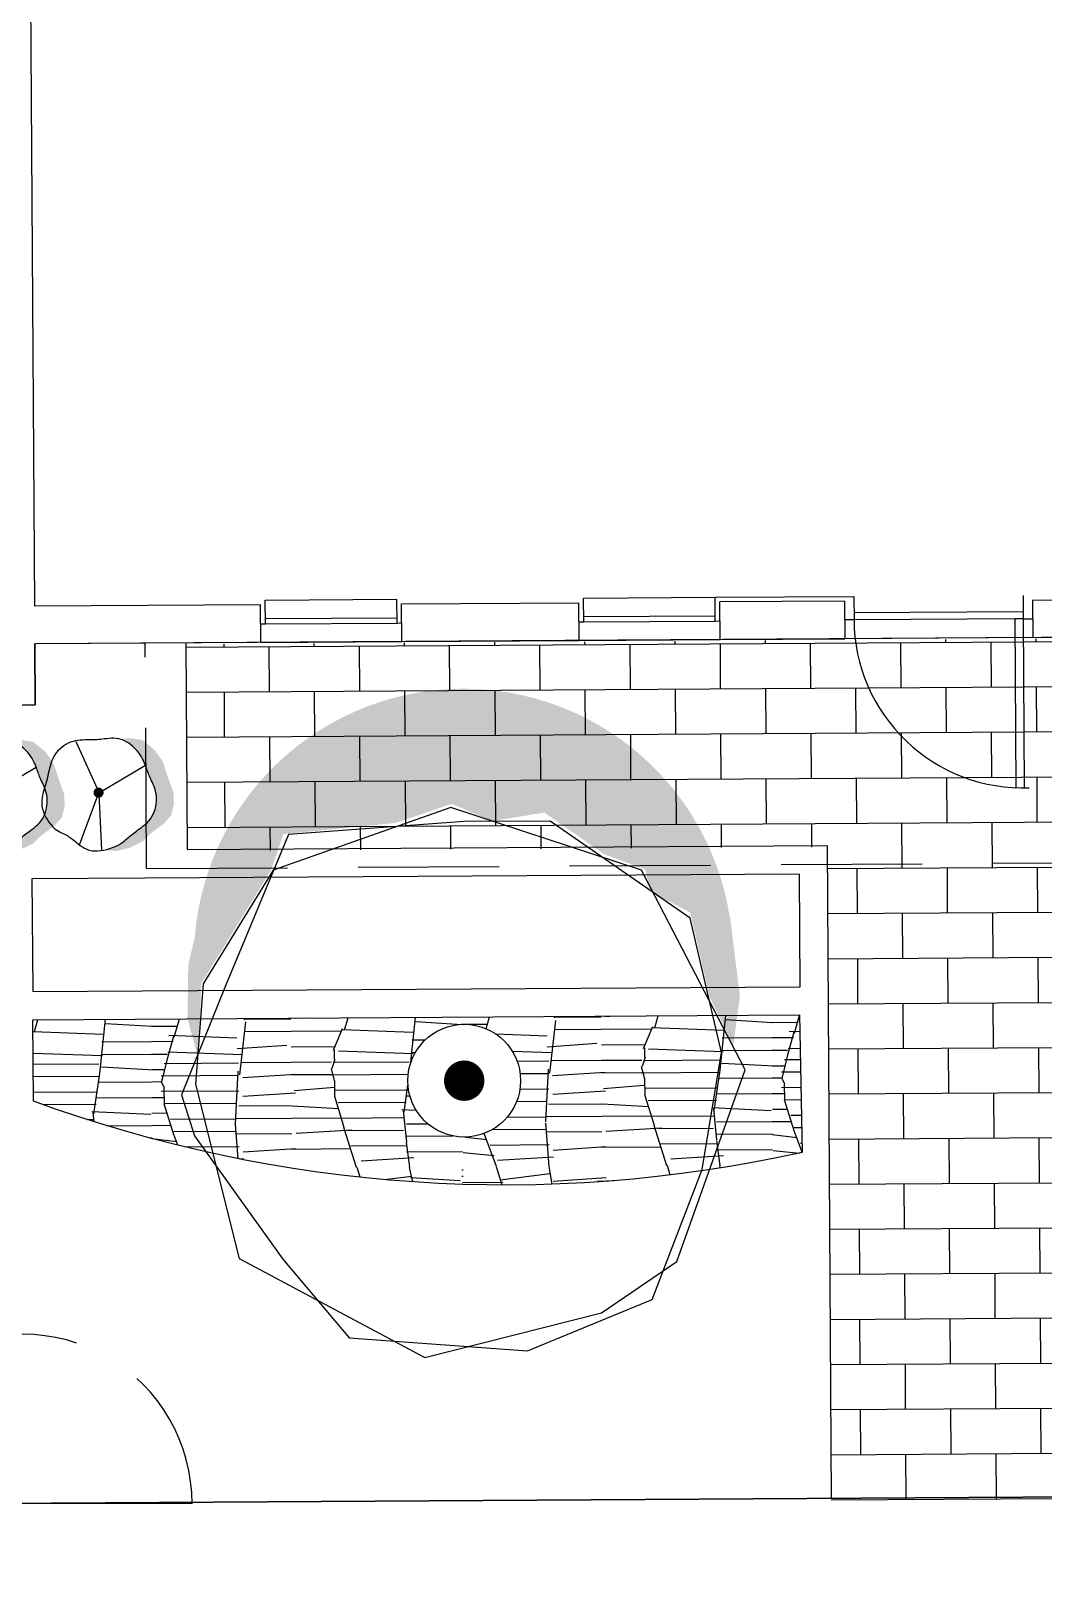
# Model space of a CAD drawing. Header units: feet. Extents: x 919634 to 928945, y 707022 to 708026.
# Drawn here: x 920784.47 to 920802.42, y 707107.59 to 707134.87 of the extents above; entities that cross this region are included whole.
import ezdxf

# ---------------------------------------------------------------- set-up
doc = ezdxf.new("R2010")
doc.units = ezdxf.units.FT
doc.header["$LTSCALE"] = 20
doc.header["$MEASUREMENT"] = 0
doc.linetypes.add('HIDDEN2', pattern=[0.1875, 0.125, -0.0625])
doc.linetypes.add('Site Plan$0$HIDDEN2', pattern=[0.1875, 0.125, -0.0625])
for name, color, linetype in [('-u-site-utility clear zone', 252, 'HIDDEN2'), ('-u-site-xref', 7, 'Continuous'), ('LP-ANNO-LABL-SHRB', 2, 'Continuous'), ('Site Plan$0$-u-site-bldg_interior', 252, 'Continuous'), ('Site Plan$0$SP-BLDG-ROOF ABOVE', 4, 'Site Plan$0$HIDDEN2'), ('Site Plan$0$SP-LOT PAVERS', 254, 'Continuous'), ('x-Villa4-LP Block$0$L-002', 253, 'Continuous'), ('x-Villa4-LP Block$0$LK-SHRB-013M', 253, 'Continuous'), ('x-Villa4-LP Block$0$LK-SHRB-035M', 253, 'Continuous'), ('x-Villa4-LP Block$0$LK-SHRB-TRNK', 253, 'Continuous'), ('x-Villa4-LP Block$0$LK-TREE-025M', 253, 'Continuous'), ('x-Villa4-LP Block$0$LK-TREE-050M', 253, 'Continuous'), ('x-Villa4-LP Block$0$LK-TREE-TRNK', 253, 'Continuous'), ('x-Villa4-LP Block$0$LP-PATT-GRND', 253, 'Continuous'), ('x-Villa4-LP Block$0$LP-SHAR-BRDR-CONT', 253, 'Continuous'), ('x-Villa4-LP Block$0$LP-SHRB', 253, 'Continuous'), ('x-Villa4-LP Block$0$LP-TREE', 253, 'Continuous')]:
    doc.layers.add(name, color=color, linetype=linetype)
doc.layers.add('Site Plan$0$SP-SIDEWALK', color=2, linetype='Continuous', lineweight=25)
doc.layers.add('SP-BUILDING-FOOTPRINT', color=1, linetype='Continuous', lineweight=25)
for name, color, linetype, plot in [('x-Villa4-LP Block$0$-u-site-no_plot', 253, 'Continuous', False), ('x-Villa4-LP Block$0$LK-SHRB-SHAD', 253, 'Continuous', False), ('x-Villa4-LP Block$0$LK-TREE-SHAD', 253, 'Continuous', False), ('x-Villa4-LP Block$0$LK-TREE-SHAD-SM30', 253, 'Continuous', False), ('x-Villa4-LP Block$0$LK-TREE-SHAD-SM40', 253, 'Continuous', False), ('x-Villa4-LP Block$0$LK-TREE-SHAD-SM50', 253, 'Continuous', False)]:
    doc.layers.add(name, color=color, linetype=linetype, plot=plot)
doc.layers.get('-u-site-xref').off()

# ---------------------------------------------------------------- blocks, each defined once
blk = doc.blocks.new('Site Plan$0$DR1H902')
for p, q in [((-0.5, 0), (-0.5, 1)), ((-0.5, 1.000000000000057), (-0.4500000000000455, 1.000000000000057)), ((-0.4500000000000455, 0), (-0.4500000000000455, 1)), ((-0.5, -5.684341886080801e-14), (-0.4500000000000455, -5.684341886080801e-14))]:
    blk.add_line(p, q)
blk.add_arc((-0.5, 0), 1, 0, 91.70698490235472)
blk = doc.blocks.new('Site Plan$0$A$C4e4189c5')
at = {"layer": 'Site Plan$0$-u-site-bldg_interior'}
for p, q in [((-38.00000000004002, 4), (-40.00000000004002, 4)), ((-2.00000000005457, 5.5), (-38.00000000005457, 5.5)), ((-2.000000000040018, 4), (-38.00000000004002, 4)), ((-2.000000000040018, 4), (-4.001776687800884e-11, 4))]:
    blk.add_line(p, q, dxfattribs=at)
at = {"layer": 'Site Plan$0$-u-site-bldg_interior', "xscale": 35.99999999999999, "yscale": 35.99999999999999, "zscale": 95.99999999999997, "rotation": 179.9999999999935}
blk.add_blockref('Site Plan$0$DR1H902', (-20.00000000004002, 4), dxfattribs=at)
blk = doc.blocks.new('Site Plan')
at = {"layer": 'Site Plan$0$SP-LOT PAVERS', "extrusion": (1.166558753920503e-06, -0.0001861004996483794, 0.9999999826826215)}
h = blk.add_hatch(dxfattribs=at)
h.set_pattern_fill('AR-B816', color=256, scale=0.09999999999999996, angle=0.3591501326048077)
h.set_pattern_definition([(0.3591501326047428, (920745.5951603298, 707108.4829066808), (-0.005014649018725803, 0.7999842831551253), []), (90.35915013260481, (920745.5951603298, 707108.4829066808), (-0.8049989321738502, 0.7949696341363994), [0.8, -0.8])])
h.paths.add_polyline_path([(920803.3502975041, 707124.0952281277), (920798.5715088535, 707124.0652726042), (920787.2283385387, 707123.9941686853), (920787.2513224075, 707120.3276001405), (920798.594492498, 707120.3987040585), (920798.6671005223, 707108.8155846576), (920802.6670219383, 707108.8406579024), (920802.5944137857, 707120.4237773026), (920803.3732811485, 707120.4286595816)])
at = {"layer": 'Site Plan$0$-u-site-bldg_interior', "extrusion": (1.166558753920503e-06, -0.0001861004996483794, 0.9999999826826215)}
for p, q in [((920784.543916842, 707124.6560670984, -0.003275583909823838), (920784.3031093287, 707163.0719619137, 0.003873914349668158)), ((920802.0667394818, 707124.84924273, -0.003260075230133207), (920802.0693512782, 707124.4325842563, -0.00333761862842303)), ((920788.5473000186, 707124.6811620425, -0.003275583909872462), (920784.543916842, 707124.6560670984, -0.003275583909823838)), ((920788.5514788927, 707124.0145084849, -0.003399653347084182), (920788.5473000186, 707124.6811620425, -0.003275583909872462)), ((920788.6301093554, 707124.765016097, -0.003260075230123161), (920790.9633968483, 707124.779642156, -0.003260075230178616)), ((920788.6327464568, 707124.3443207184, -0.003338369927966499), (920788.6301093554, 707124.765016097, -0.003260075230123161)), ((920790.9660339496, 707124.3589467778, -0.003338369927956957), (920790.9633968483, 707124.779642156, -0.003260075230178616)), ((920791.0472509036, 707124.6968328204, -0.003275583909862238), (920794.1911521821, 707124.7165401593, -0.003275583909806049)), ((920791.0514297778, 707124.0301792629, -0.003399653347073959), (920791.0472509036, 707124.6968328204, -0.003275583909862238)), ((920794.1953310563, 707124.0498866015, -0.003399653347061101), (920794.1911521821, 707124.7165401593, -0.003275583909806049)), ((920794.2739615188, 707124.8003942132, -0.003260075230165077), (920796.6072490115, 707124.8150202726, -0.003260075230155535)), ((920794.2765986205, 707124.379698835, -0.003338369927943417), (920794.2739615188, 707124.8003942132, -0.003260075230165077)), ((920796.6072490115, 707124.8150202726, -0.003260075230155535), (920799.0667984199, 707124.8304377965, -0.003260075230145476)), ((920796.6098861127, 707124.3943248943, -0.003338369927933875), (920796.6072490115, 707124.8150202726, -0.003260075230155535)), ((920798.9006573868, 707124.746061383, -0.00327558390983012), (920796.6911030668, 707124.732210937, -0.003275583909839157)), ((920796.695281941, 707124.0655573794, -0.003399653347050877), (920796.6911030668, 707124.732210937, -0.003275583909839157)), ((920798.9006573868, 707124.746061383, -0.00327558390983012), (920798.9048362608, 707124.0794078255, -0.003399653347041841)), ((920799.0667984199, 707124.8304377965, -0.003260075230145476), (920799.0694102163, 707124.4137793229, -0.003337618628435299)), ((920802.2339252334, 707124.7669557537, -0.003275583909816489), (920805.2101774899, 707124.7856121954, -0.003275583909804316)), ((920802.2339252334, 707124.7669557537, -0.003275583909816489), (920802.2381041076, 707124.1003021959, -0.003399653347049876)), ((920788.5494147609, 707124.3437983592, -0.00333836992796684), (920788.6327464568, 707124.3443207184, -0.003338369927966499)), ((920788.6321661449, 707124.4368975486, -0.003321140656330019), (920790.9654536379, 707124.4515236081, -0.003321140656320477)), ((920788.6327464568, 707124.3443207184, -0.003338369927966499), (920790.9660339496, 707124.3589467778, -0.003338369927956957)), ((920790.9660339496, 707124.3589467778, -0.003338369927956957), (920791.0493656456, 707124.359469137, -0.003338369927956616)), ((920794.1932669241, 707124.3791764757, -0.003338369927943758), (920794.2765986205, 707124.379698835, -0.003338369927943417)), ((920794.2760183086, 707124.4722756655, -0.003321140656263607), (920796.6093058011, 707124.4869017248, -0.003321140656254065)), ((920794.2765986205, 707124.379698835, -0.003338369927943417), (920796.6098861127, 707124.3943248943, -0.003338369927933875)), ((920796.6098861127, 707124.3943248943, -0.003338369927933875), (920796.6932178088, 707124.3948472536, -0.003338369927933535)), ((920799.0694102163, 707124.4137793229, -0.003337618628435299), (920798.9027468237, 707124.4127346043, -0.003337618628435981)), ((920802.0685677391, 707124.5575817984, -0.003314355608940416), (920799.0686266775, 707124.5387768649, -0.003314355608952685)), ((920802.0693512782, 707124.4325842563, -0.00333761862842303), (920799.0694102163, 707124.4137793229, -0.003337618628435299)), ((920802.0693512782, 707124.4325842563, -0.00333761862842303), (920802.2360146705, 707124.433628975, -0.003337618628400684)), ((920791.0514297778, 707124.0301792629, -0.003399653347073959), (920794.1953310563, 707124.0498866015, -0.003399653347061101)), ((920794.1953310563, 707124.0498866015, -0.003399653347061101), (920796.695281941, 707124.0655573794, -0.003399653347050877)), ((920796.695281941, 707124.0655573794, -0.003399653347050877), (920798.9048362608, 707124.0794078255, -0.003399653347041841)), ((920802.2381041076, 707124.1003021959, -0.003399653347049876), (920798.9048362608, 707124.0794078255, -0.003399653347041841)), ((920802.2381041076, 707124.1003021959, -0.003399653347049876), (920805.2143568096, 707124.1189586406, -0.003399653347016037)), ((920788.4889801206, 707124.0141167154, -0.003399653347084438), (920784.5456792896, 707123.9893983932, -0.003399653347100564)), ((920784.5526481988, 707122.9060848806, -0.003601266666216614), (920784.5458575122, 707123.9893995106, -0.003399653347057233)), ((920788.5514788927, 707124.0145084849, -0.003399653347084182), (920791.0514297778, 707124.0301792629, -0.003399653347073959)), ((920783.8859946296, 707122.9019060064, -0.003601266666219341), (920784.5526481988, 707122.9060848806, -0.003601266666216614))]:
    blk.add_line(p, q, dxfattribs=at)
at = {"layer": 'Site Plan$0$SP-BLDG-ROOF ABOVE', "extrusion": (1.166558753920503e-06, -0.0001861004996483794, 0.9999999826826215)}
for p, q in [((920786.5270534022, 707120.0017826986, -0.004144062022484996), (920786.5019801508, 707124.0016613366, -0.003399653347092564)), ((920786.5270531275, 707120.0017826972, -0.004144062022419999), (920804.1017303696, 707120.1119484069, -0.004144062022391457))]:
    blk.add_line(p, q, dxfattribs=at)
at = {"layer": 'Site Plan$0$SP-SIDEWALK', "extrusion": (1.166558753920503e-06, -0.0001861004996483794, 0.9999999826826215)}
for p, q in [((920787.2513230296, 707120.3396459892, -0.004082030397280102), (920787.2283391454, 707124.0062145047, -0.003399653340676643)), ((920787.2513230296, 707120.3396459892, -0.004082030397280102), (920798.59449312, 707120.410749906, -0.004082030397212047)), ((920798.59449312, 707120.410749906, -0.004082030397212047), (920798.6671011418, 707108.8276307057, -0.006237739406723582)), ((920744.3055749673, 707108.4868690496, -0.006237739406945899), (920824.3073347938, 707108.9883548262, -0.006237739406618723))]:
    blk.add_line(p, q, dxfattribs=at)
at = {"layer": 'Site Plan$0$SP-SIDEWALK'}
blk.add_line((920958.6307453202, 707109.829742878), (920601.175494837, 707107.5890581203), dxfattribs=at)
at = {"layer": 'Site Plan$0$-u-site-bldg_interior', "extrusion": (1.166558753920502e-06, -0.0001861004996483794, 0.9999999826826215), "xscale": 0.08333333333333327, "yscale": 0.08333333333333327, "zscale": 0.08333333333333327, "rotation": 0.359150132604808}
blk.add_blockref('Site Plan$0$A$C4e4189c5', (920802.2381034852, 707124.0882564129, -130.5253781214476), dxfattribs=at)
blk = doc.blocks.new('x-Villa4-LP Block$0$TREE-SIMP-007')
at = {"layer": 'x-Villa4-LP Block$0$LK-TREE-SHAD'}
blk.add_hatch(color=256, dxfattribs=at).paths.add_polyline_path([(0.04464626990468901, 0.4933402276700676), (0.118561608062322, 0.5128946276079205), (0.2185647204215968, 0.5107219136258578), (0.3620474371299451, 0.4759585417142773), (0.4816163718603264, 0.41077721549496), (0.5968373469838184, 0.2934508262281241), (0.6685787094780835, 0.09573413876823622), (0.6707526934215764, -0.07591002234803312), (0.6294470564557457, -0.2193089379584805), (0.5555317182981128, -0.3344626184234016), (0.4359627835677315, -0.4300618937703149), (0.3011759860731615, -0.4952432199896393), (0.1533453014777422, -0.5126249059454295), (0.06203811661239911, -0.4995886427736238), (0.1533453014777422, -0.4561344252940742), (0.3098719052869399, -0.4213710533824937), (0.3490035583092777, -0.3474988815952074), (0.3903091869949833, -0.3388080360272383), (0.4185709368600214, -0.2627631554380301), (0.4968342429046686, -0.1519549029372413), (0.4816163718603264, -0.05418291360825833), (0.5142260813322537, 0.019689258179028), (0.4794423961969585, 0.1239793790939174), (0.4598765655457271, 0.3325596261038299), (0.3924831709385046, 0.3564594436455195), (0.1837810270061482, 0.4868220960841683)])
at = {"layer": 'x-Villa4-LP Block$0$LK-TREE-SHAD-SM30'}
h = blk.add_hatch(color=256, dxfattribs=at)
edge = h.paths.add_edge_path()
edge.add_arc((0.2278096112222272, 2.131628207280301e-14), 0.4999999999999998, 268.9557401733575, 451.0442598266425)
edge.add_arc((0.2095848480200289, 2.131628207280301e-14), 0.4999999999999998, -88.95574017335753, 88.95574017335753, ccw=False)
at = {"layer": 'x-Villa4-LP Block$0$LK-TREE-SHAD-SM40'}
h = blk.add_hatch(color=256, dxfattribs=at)
edge = h.paths.add_edge_path()
edge.add_arc((0.2095848480200289, 2.131628207280301e-14), 0.4999999999999998, 271.0442598266425, 448.9557401733575)
edge.add_arc((0.2095848480200289, 2.842170943040401e-14), 0.4999999999999953, 88.95574017335763, 91.3924069492444)
edge.add_arc((0.185285154257798, 2.131628207280301e-14), 0.4999999999999998, -88.60759305075572, 88.60759305075572, ccw=False)
edge.add_arc((0.2095848480200289, 2.131628207280301e-14), 0.499999999999998, 268.6075930507556, 271.0442598266424)
at = {"layer": 'x-Villa4-LP Block$0$LK-TREE-SHAD-SM50'}
h = blk.add_hatch(color=256, dxfattribs=at)
edge = h.paths.add_edge_path()
edge.add_arc((0.185285154257798, 2.131628207280301e-14), 0.4999999999999998, 271.3924069492443, 448.6075930507557)
edge.add_arc((0.185285154257798, 2.131628207280301e-14), 0.499999999999998, 88.60759305075557, 95.22189701548905)
edge.add_arc((0.1590897602023347, -0.001406959955225773), 0.4997050858628154, -86.06592945530508, 92.2147573101438, ccw=False)
edge.add_arc((0.1852851542577696, 4.263256414560601e-14), 0.5000000000000203, 270.9269308393521, 271.3924069492468)
at = {"layer": 'x-Villa4-LP Block$0$LK-TREE-025M'}
blk.add_lwpolyline([(-0.0995639653173157, 0.5008954739388543), (-0.3296293215514368, 0.3388508305590534), (-0.4764329265077549, 0.2162224539657984), (-0.5027261094850246, -0.114436205212634), (-0.408508870483189, -0.3465542038794212), (-0.1674880213418817, -0.4407152817027296), (0.04943073822045108, -0.4779417523040692), (0.2992159765043425, -0.4210071483094566), (0.481077158763668, -0.1626116406032168), (0.481077158763668, -0.00275679018125885), (0.4591661729492955, 0.3235222830814806), (0.1787055545252656, 0.4417710769863987), (-0.02287551496701212, 0.524983190020464)], close=True, dxfattribs=at)
at = {"layer": 'x-Villa4-LP Block$0$LK-TREE-050M'}
blk.add_lwpolyline([(-0.003155627734059863, 0.4987056809810113), (-0.3274382229700166, 0.4198731506352757), (-0.5136816023922108, 0.07607573693711345), (-0.43261095487901, -0.2523931292834689), (-0.3383937158772028, -0.3925398463121539), (0.0165642594988924, -0.5217376017789519), (0.3890510183432809, -0.3312256564018483), (0.5073703417409092, 0.02133092590035091), (0.3934332155061497, 0.3519895850787833), (0.1830877516881344, 0.4833771335034314)], close=True, dxfattribs=at)
at = {"layer": 'x-Villa4-LP Block$0$LK-TREE-TRNK', "const_width": 0.03749999999999999}
blk.add_lwpolyline([(-0.01874999999998295, 2.131628207280301e-14, 1), (0.01875000000001137, 2.131628207280301e-14, 1)], format="xyb", close=True, dxfattribs=at)
blk = doc.blocks.new('x-Villa4-LP Block$0$SHRUB-LRG-121')
at = {"layer": 'x-Villa4-LP Block$0$LK-SHRB-SHAD'}
blk.add_hatch(color=256, dxfattribs=at).paths.add_polyline_path([(0.2065465789053249, 0.499285902393737), (0.2951794070149774, 0.5079279536462238), (0.411915319333076, 0.4906438459901814), (0.5243276808678559, 0.397741762831771), (0.5999898483938679, 0.2918765950680324), (0.6432253726944523, 0.1579247517193387), (0.6994315575786629, -0.001953250537884088), (0.703755108361996, -0.1099789298269798), (0.6778137954283778, -0.2158440975907219), (0.6107987294690176, -0.2914620730930899), (0.4746068345091103, -0.3930062126550524), (0.4097535480582408, -0.4578216202285113), (0.2908558562316514, -0.5161554880748369), (0.1676346053880735, -0.5464026751851456), (0.08764888707872842, -0.5420816469833696), (0.06386934541994549, -0.5312790790544568), (0.1525021735295979, -0.5075134316712848), (0.2389732221307597, -0.4578216202285113), (0.3146353896567717, -0.3908456959786335), (0.4184006496248998, -0.3173882371526879), (0.5027099187175637, -0.222325637317855), (0.5394601209599799, -0.1359050938865778), (0.5394601209599799, -0.008434790265017256), (0.5048716982260544, 0.1017514005494355), (0.4637979534339678, 0.1838509157789332), (0.431371310208533, 0.276753004088409), (0.3665180237576635, 0.3847786833775082), (0.2886940767231607, 0.4560756306780966), (0.2411350016392504, 0.4841623062630482)])
at = {"layer": 'x-Villa4-LP Block$0$LK-SHRB-013M'}
for p, q in [((-0.2098530739028206, 0.4809741930429254), (0.002837181159428326, 0.004674438082567178)), ((0.02411054094827492, 0.011761417733549), (0.4392924265207689, 0.2544689060083254)), ((0.002837181159428326, 0.004674438082567178), (-0.1833047622509838, -0.4896424062422291))]:
    blk.add_line(p, q, dxfattribs=at)
at = {"layer": 'x-Villa4-LP Block$0$LK-SHRB-035M'}
blk.add_line((0.002837181159428326, -0.00418428843384433), (0.02518236886833591, -0.5396977819131603), dxfattribs=at)
blk.add_lwpolyline([(0.3657733124828653, -0.35104675494226), (0.3815805365216605, -0.3398224485478138), (0.3984144767265718, -0.327644928642151), (0.4158459435518083, -0.3143925663024838), (0.4334457474515645, -0.2999437326060139), (0.4507846988800637, -0.2841767986299537), (0.4674336082915005, -0.2669701354515119), (0.4829632861400981, -0.2482021141479045), (0.4969445428800441, -0.2277511057963295), (0.5090221857100872, -0.2055785103113124), (0.5191370088070641, -0.181977842956595), (0.5273038030923587, -0.157325647833229), (0.5335373594873332, -0.1319984690422693), (0.5378524689133641, -0.1063728506847603), (0.5402639222918211, -0.08082533686176063), (0.5407865105440806, -0.05573247167431816), (0.5394350245915192, -0.03147079922348794), (0.536275354923454, -0.008348851016915404), (0.5315777903010783, 0.01359689181135337), (0.5256637190535045, 0.03439796072068546), (0.5188545295098805, 0.05408588717044083), (0.511471609999326, 0.07269220261998655), (0.5038363488509816, 0.09024843852867548), (0.4962701343939813, 0.1067861263558783), (0.4890943549574445, 0.1223367975609513), (0.4825563381064555, 0.1369648516656667), (0.4766071683498154, 0.1508661604414172), (0.4711238694322759, 0.1642694637220075), (0.4659834650985957, 0.1774035013412316), (0.4610629790935121, 0.190497013132898), (0.456239435161784, 0.2037787389308043), (0.4513898570481558, 0.2174774185687482), (0.4463912684973721, 0.2318217918805381), (0.441103597414795, 0.2469884512149925), (0.4353183883481648, 0.2629453989810351), (0.4288100900058325, 0.2796084901026141), (0.4213531510961417, 0.2968935795036778), (0.4127220203274362, 0.3147165221081671), (0.4026911464080811, 0.3329931728400304), (0.391034978046406, 0.3516393866232121), (0.3775279639507758, 0.3705710183816642), (0.3620217693270575, 0.3896513068901406), (0.3446769253713242, 0.4085330263266691), (0.3257311797771578, 0.4268163347200868), (0.3054222802381474, 0.4441013900992274), (0.2839879744478893, 0.4599883504929316), (0.2616660100999724, 0.4740773739300366), (0.238694134887993, 0.4859686184393794), (0.2153100965055472, 0.4952622420497939), (0.1917475925335239, 0.5016977528998616), (0.1682241201020815, 0.505572059567136), (0.1449531262286641, 0.5073214207389043), (0.1221480579307368, 0.5073820951024572), (0.1000223622257579, 0.5061903413450857), (0.07878948613117842, 0.5041824181540839), (0.05866287666444947, 0.5017945842167428), (0.03985598084303632, 0.4994630982203496), (0.02248366055935236, 0.497542796593585), (0.006266437205681541, 0.4960628267306575), (-0.009173752950729863, 0.4949709137671725), (-0.02421497364264269, 0.4942147828387213), (-0.03923528860280356, 0.4937421590809024), (-0.05461276156398043, 0.4935007676293139), (-0.0707254562589128, 0.493438333619558), (-0.08795143642037573, 0.4935025821872294), (-0.1065660895111904, 0.4936041247113003), (-0.1264340979145473, 0.4935051175442382), (-0.1473174677437044, 0.4929306032818879), (-0.1689782051119195, 0.491605624520087), (-0.1911783161324578, 0.4892552238546806), (-0.2136798069185772, 0.4856044438815097), (-0.2362446835835428, 0.4803783271964157), (-0.2586349522406195, 0.4733019163952399), (-0.28062070960695, 0.4641738346543072), (-0.3020044148152365, 0.4530870274718488), (-0.3225966176020663, 0.4402080209265833), (-0.3422078677040261, 0.4257033410972291), (-0.3606487148577031, 0.4097395140625011), (-0.3777297087996843, 0.3924830659011107), (-0.3932613992665566, 0.37410052269178), (-0.4070543359949141, 0.3547584105132238), (-0.4189846554291066, 0.3346415083351673), (-0.4291908408445835, 0.3140076066914048), (-0.4378769622245784, 0.293132749006741), (-0.4452470895522964, 0.2722929787059769), (-0.451505292810964, 0.2517643392139171), (-0.4568556419838004, 0.2318228739553625), (-0.461502207054032, 0.2127446263551214), (-0.4656490580048782, 0.1948056398379947), (-0.4694891977182891, 0.1781690378778826), (-0.4731713606711594, 0.1625462641450675), (-0.4768332142391358, 0.1475358423589199), (-0.4806124257978439, 0.1327362962388214), (-0.4846466627229091, 0.1177461495041427), (-0.4890735923899712, 0.1021639258742653), (-0.4940308821746626, 0.08558814906856327), (-0.4996561994526161, 0.06761734280640752), (-0.5059803350152947, 0.04795023198010284), (-0.5126065733175551, 0.02668634617363708), (-0.519031322230056, 0.00402541614392149), (-0.5247509896234988, -0.01983282735213265), (-0.5292619833685421, -0.04468865355761409), (-0.5320607113358804, -0.070342331715608), (-0.5326435813961865, -0.09659413106920312), (-0.5305070014201405, -0.1232443208614882), (-0.5253009075472193, -0.1500657602906834), (-0.517289348992108, -0.1767216683755279), (-0.5068899032382888, -0.2028478540898924), (-0.4945201477692436, -0.2280801264076509), (-0.4805976600684474, -0.2520542943026705), (-0.4655400176193822, -0.2744061667488253), (-0.4497647979055373, -0.2947715527199861), (-0.4336895784103874, -0.3127862611900234), (-0.417675376585116, -0.328206366086075), (-0.4018569697517407, -0.3412690011483335), (-0.3863125751999661, -0.352331565070255), (-0.3711204102195111, -0.3617514565453028), (-0.3563586921000876, -0.3698860742669261), (-0.3421056381314074, -0.3770928169285881), (-0.3284394656031822, -0.383729083223745), (-0.3154383918051309, -0.3901522718458565), (-0.3031309360368155, -0.3966813471353809), (-0.291346825637234, -0.4034815360208093), (-0.2798660899552345, -0.4106796310776275), (-0.2684687583396652, -0.4184024248813252), (-0.2569348601393813, -0.4267767100073954), (-0.2450444247032308, -0.4359292790313241), (-0.232577481380055, -0.4459869245286043), (-0.219314059518716, -0.4570764390747222), (-0.2050514160916777, -0.4692157957703103), (-0.1896557185658807, -0.4819876898165489), (-0.1730103620318957, -0.4948659969397617), (-0.1549987415802647, -0.5073245928662686), (-0.1355042523015726, -0.5188373533223931), (-0.1144102892863614, -0.5288781540344552), (-0.09160024762520891, -0.5369208707287783), (-0.06695752240866426, -0.5424393791316859), (-0.04048119930575922, -0.5450505099464706), (-0.01263312629937019, -0.5449429137843325), (0.01600915804914393, -0.5424481962334475), (0.04486811517845268, -0.5378979628819813), (0.07336620652719716, -0.5316238193181171), (0.1009258935340398, -0.5239573711300203), (0.1269696376376288, -0.5152302239058635), (0.1509199002766195, -0.5057739832338264), (0.1723440149706832, -0.4958832636724217), (0.1913888035635622, -0.4857047156615764), (0.208345959980015, -0.4753479986115536), (0.2235071781447999, -0.464922771932617), (0.2371641519826824, -0.4545386950350405), (0.2496085754184136, -0.4443054273290805), (0.2611321423767592, -0.4343326282250146), (0.2720265467824774, -0.4247299571331027), (0.282572228871615, -0.4155614766450064), (0.2930046141253513, -0.4067088620779806), (0.3035478743361608, -0.3980081919306642), (0.3144261812965183, -0.3892955447016995), (0.3258637067988985, -0.3804069988897325), (0.338084622635769, -0.3711786329934093), (0.3513131005996044, -0.3614465255113686)], close=True, dxfattribs=at)
at = {"layer": 'x-Villa4-LP Block$0$LK-SHRB-TRNK', "const_width": 0.046875}
blk.add_lwpolyline([(-0.0234375, 0, 1), (0.0234375, 0, 1)], format="xyb", close=True, dxfattribs=at)
blk = doc.blocks.new('x-Villa4-LP Block', base_point=(60.56777063943446, -25.04647346166894, 1.271022374911026e-06))
at = {"layer": 'x-Villa4-LP Block$0$LP-PATT-GRND'}
h = blk.add_hatch(dxfattribs=at)
h.set_pattern_fill('LFX-WAVE', color=256, scale=5.5, angle=90, pattern_type=2)
h.set_pattern_definition([(0, (922467.9332865712, 708325.376876242), (5.500000000000001, 5.499999999999999), [1.045, -4.455]), (0, (922467.8232865712, 708325.651876242), (5.500000000000001, 5.499999999999999), [1.1, -4.4]), (3.179800000000047, (922467.9882865712, 708325.101876242), (93.50000276484722, 5.499950732794727), [0.991529, -98.1611345]), (0, (922467.7682865711, 708325.871876242), (5.500000000000001, 5.499999999999999), [1.155, -4.345000000000001]), (0, (922467.6582865712, 708326.146876242), (5.500000000000001, 5.499999999999999), [1.265, -4.235]), (0, (922467.6032865712, 708326.366876242), (5.500000000000001, 5.499999999999999), [1.375, -4.125]), (0, (922467.6032865712, 708326.641876242), (5.500000000000001, 5.499999999999999), [1.375, -4.125]), (0, (922467.6582865712, 708326.861876242), (5.500000000000001, 5.499999999999999), [1.32, -4.18]), (357.6141, (922467.7132865712, 708327.136876242), (5.499999702583356, 6.745261634036084e-06), [1.321144, -130.793388]), (357.3974, (922467.8232865712, 708327.411876242), (5.500002610917809, -1.880106328348388e-06), [1.2112485, -119.913684]), (2.726299999999995, (922467.9332865712, 708327.631876242), (110.0000016223541, 5.499978097499597), [1.156309, -114.474569]), (353.991, (922468.0432865712, 708328.016876242), (54.99999862998322, -5.499996246150149), [1.050775, -104.0265765]), (353.6598, (922468.0982865712, 708328.291876242), (5.500001738219482, 1.637157554291066e-06), [0.9960939999999999, -48.80852350000001]), (7.124999999999995, (922468.0982865712, 708330.271876242), (38.50000208914907, 5.499990550416795), [0.8868475, -43.4555715]), (356.4237, (922468.1532865711, 708330.106876242), (5.500002215655075, 1.584361320746305e-06), [0.8817159999999999, -87.2899885]), (180, (922469.0882865712, 708329.776876242), (-5.5, -5.499999999999999), [0.88, -4.62]), (353.6598, (922468.1532865711, 708328.5668762419), (5.500001738219482, 1.637157554291066e-06), [0.9960939999999999, -48.80852350000001]), (356.6335000000001, (922468.2082865712, 708328.841876242), (5.499997943988319, -3.77603824983804e-06), [0.9366169999999998, -92.72501149999997]), (356.4237, (922468.2632865711, 708329.116876242), (5.500002215655075, 1.584361320746305e-06), [0.8817159999999999, -87.2899885]), (0, (922468.2632865711, 708329.391876242), (5.500000000000001, 5.499999999999999), [0.88, -4.62]), (183.3665, (922469.9132865712, 708325.321876242), (-87.99999627082784, -5.500060298449724), [0.9366169999999998, -92.72501149999997]), (180, (922469.9132865712, 708325.596876242), (-5.5, -5.499999999999999), [0.99, -4.51]), (180, (922469.9132865712, 708325.871876242), (-5.5, -5.499999999999999), [0.99, -4.51]), (180, (922469.9132865712, 708326.091876242), (-5.5, -5.499999999999999), [0.935, -4.565]), (183.3665, (922469.9132865712, 708326.3118762419), (-87.99999627082784, -5.500060298449724), [0.9366169999999998, -92.72501149999997]), (183.3665, (922469.9132865712, 708326.641876242), (-87.99999627082784, -5.500060298449724), [0.9366169999999998, -92.72501149999997]), (180, (922469.9132865712, 708326.861876242), (-5.5, -5.499999999999999), [0.88, -4.62]), (183.5763, (922469.9132865712, 708327.136876242), (-82.50000359883754, -5.499948945324612), [0.8817159999999999, -87.2899885]), (180, (922469.9132865712, 708327.411876242), (-5.5, -5.499999999999999), [0.825, -4.675]), (180, (922469.9132865712, 708327.631876242), (-5.5, -5.499999999999999), [0.825, -4.675]), (180, (922469.9132865712, 708327.961876242), (-5.5, -5.499999999999999), [0.825, -4.675]), (183.3665, (922469.9132865712, 708330.271876242), (-87.99999627082784, -5.500060298449724), [0.9366169999999998, -92.72501149999997]), (180, (922469.9132865712, 708330.051876242), (-5.5, -5.499999999999999), [0.77, -4.73]), (0, (922469.0882865712, 708329.721876242), (5.500000000000001, 5.499999999999999), [0.825, -4.675]), (180, (922469.9132865712, 708329.446876242), (-5.5, -5.499999999999999), [0.825, -4.675]), (355.9143999999999, (922469.1432865711, 708329.171876242), (5.500001627147125, 1.218903654630796e-06), [0.7719634999999999, -76.42421599999999]), (180, (922469.9132865712, 708328.896876242), (-5.5, -5.499999999999999), [0.77, -4.73]), (0, (922469.1982865712, 708328.5668762419), (5.500000000000001, 5.499999999999999), [0.7150000000000001, -4.785]), (180, (922469.9132865712, 708328.291876242), (-5.5, -5.499999999999999), [0.77, -4.73]), (354.2894, (922467.4382865712, 708325.266876242), (5.499999112808591, 9.83058726550698e-07), [0.5527445, -54.7215735]), (352.875, (922467.4382865712, 708325.541876242), (5.500000853898902, 2.933764233745592e-06), [0.4434265, -43.89899250000001]), (0, (922467.4382865712, 708325.761876242), (5.500000000000001, 5.499999999999999), [0.33, -5.17]), (0, (922467.4382865712, 708325.981876242), (5.500000000000001, 5.499999999999999), [0.275, -5.225]), (0, (922467.4382865712, 708330.216876242), (5.500000000000001, 5.499999999999999), [0.7150000000000001, -4.785]), (180, (922468.2082865712, 708329.9418762419), (-5.5, -5.499999999999999), [0.77, -4.73]), (0, (922467.4382865712, 708329.5568762419), (5.500000000000001, 5.499999999999999), [0.825, -4.675]), (180, (922468.2632865711, 708329.281876242), (-5.5, -5.499999999999999), [0.825, -4.675]), (0, (922467.4382865712, 708329.006876242), (5.500000000000001, 5.499999999999999), [0.77, -4.73]), (184.0856, (922468.2082865712, 708328.731876242), (-71.50000081958159, -5.499978727947951), [0.7719634999999999, -76.42421599999999]), (0, (922467.4382865712, 708326.256876242), (5.500000000000001, 5.499999999999999), [0.22, -5.279999999999999]), (180, (922467.6032865712, 708326.531876242), (-5.5, -5.499999999999999), [0.165, -5.335]), (0, (922467.4382865712, 708326.751876242), (5.500000000000001, 5.499999999999999), [0.22, -5.279999999999999]), (0, (922467.4382865712, 708327.026876242), (5.500000000000001, 5.499999999999999), [0.275, -5.225]), (184.7636, (922468.0982865712, 708328.456876242), (-60.50000520475773, -5.499953429636919), [0.6622880000000001, -65.56648449999999]), (0, (922467.4382865712, 708328.126876242), (5.500000000000001, 5.499999999999999), [0.605, -4.895]), (174.2894, (922467.9882865712, 708327.796876242), (-5.499999112808591, -9.830587260164032e-07), [0.5527445, -54.7215735]), (0, (922467.4382865712, 708327.521876242), (5.500000000000001, 5.499999999999999), [0.44, -5.06]), (180, (922467.8232865712, 708327.246876242), (-5.5, -5.499999999999999), [0.385, -5.115]), (0, (922470.9582865712, 708325.376876242), (5.500000000000001, 5.499999999999999), [0.99, -4.51]), (0, (922470.9032865711, 708325.651876242), (5.500000000000001, 5.499999999999999), [0.99, -4.51]), (3.366500000000031, (922471.0682865712, 708325.101876242), (87.99999627082784, 5.500060298449694), [0.936617, -92.7250115]), (0, (922470.7932865712, 708325.871876242), (5.500000000000001, 5.499999999999999), [1.1, -4.4]), (0, (922470.7382865712, 708326.146876242), (5.500000000000001, 5.499999999999999), [1.21, -4.29]), (0, (922470.6832865712, 708326.366876242), (5.500000000000001, 5.499999999999999), [1.265, -4.235]), (0, (922470.6282865711, 708326.641876242), (5.500000000000001, 5.499999999999999), [1.375, -4.125]), (0, (922470.6832865712, 708326.861876242), (5.500000000000001, 5.499999999999999), [1.32, -4.18]), (357.6141, (922470.7382865712, 708327.136876242), (5.499999702583356, 6.745261634036084e-06), [1.321144, -130.793388]), (357.5104, (922470.7932865712, 708327.411876242), (5.499999076285704, -5.713686569247081e-06), [1.2661935, -125.353316]), (2.726299999999995, (922470.9582865712, 708327.631876242), (110.0000016223541, 5.499978097499597), [1.156309, -114.474569]), (353.991, (922471.0682865712, 708328.016876242), (54.99999862998322, -5.499996246150149), [1.050775, -104.0265765]), (353.991, (922471.0682865712, 708328.291876242), (54.99999862998322, -5.499996246150149), [1.050775, -104.0265765]), (6.709799999999992, (922471.1232865712, 708330.271876242), (44.00000284278404, 5.499973735896025), [0.941446, -93.20338500000001]), (356.6335000000001, (922471.1782865712, 708330.106876242), (5.499997943988319, -3.77603824983804e-06), [0.9366169999999998, -92.72501149999997]), (180, (922472.1132865712, 708329.776876242), (-5.5, -5.499999999999999), [0.77, -4.73]), (353.991, (922471.1232865712, 708328.5668762419), (54.99999862998322, -5.499996246150149), [1.050775, -104.0265765]), (356.6335000000001, (922471.2332865712, 708328.841876242), (5.499997943988319, -3.77603824983804e-06), [0.9366169999999998, -92.72501149999997]), (356.6335000000001, (922471.2332865712, 708329.116876242), (5.499997943988319, -3.77603824983804e-06), [0.9366169999999998, -92.72501149999997]), (0, (922471.2332865712, 708329.391876242), (5.500000000000001, 5.499999999999999), [0.935, -4.565]), (180, (922470.9582865712, 708325.321876242), (-5.5, -5.499999999999999), [1.045, -4.455]), (183.1798, (922470.9032865711, 708325.651876242), (-93.50000276484722, -5.499950732794698), [0.9915289999999998, -98.16113449999997]), (180, (922470.7932865712, 708325.871876242), (-5.5, -5.499999999999999), [0.88, -4.62]), (176.1859, (922470.7382865712, 708326.036876242), (-5.499999129860901, 2.415734323548793e-06), [0.8268314999999999, -81.8562965]), (184.3987, (922470.6282865711, 708326.366876242), (-65.99999894278014, -5.49999095864976), [0.717112, -70.9941155]), (180, (922470.6282865711, 708326.641876242), (-5.5, -5.499999999999999), [0.7150000000000001, -4.785]), (180, (922470.6282865711, 708326.861876242), (-5.5, -5.499999999999999), [0.7150000000000001, -4.785]), (180, (922470.6832865712, 708327.136876242), (-5.5, -5.499999999999999), [0.77, -4.73]), (180, (922470.7932865712, 708327.411876242), (-5.5, -5.499999999999999), [0.88, -4.62]), (183.3665, (922470.8482865712, 708327.6868762419), (-87.99999627082784, -5.500060298449724), [0.9366169999999998, -92.72501149999997]), (180, (922470.9582865712, 708327.961876242), (-5.5, -5.499999999999999), [1.045, -4.455]), (182.6026, (922471.1232865712, 708330.326876242), (-115.4999962576793, -5.50007805598071), [1.2112485, -119.913684]), (180, (922471.2332865712, 708330.051876242), (-5.5, -5.499999999999999), [1.32, -4.18]), (0, (922469.9132865712, 708329.721876242), (5.500000000000001, 5.499999999999999), [1.32, -4.18]), (177.6141, (922471.2332865712, 708329.391876242), (-5.499999702583355, -6.745261632280544e-06), [1.321144, -130.793388]), (0, (922469.9132865712, 708329.116876242), (5.500000000000001, 5.499999999999999), [1.265, -4.235]), (177.5104, (922471.1782865712, 708328.841876242), (-5.499999076285705, 5.713686568598295e-06), [1.2661935, -125.353316]), (0, (922469.9132865712, 708328.5668762419), (5.500000000000001, 5.499999999999999), [1.21, -4.29]), (177.2737, (922471.0682865712, 708328.236876242), (-5.499999204284686, -2.705141225569169e-07), [1.156309, -114.474569]), (90, (922472.9382865712, 708324.9368762419), (-5.5, 3.367778697655222e-16), [0, -5.5]), (90, (922472.9382865712, 708330.326876242), (-5.5, 3.367778697655222e-16), [0, -5.5]), (0, (922471.9482865712, 708325.266876242), (5.500000000000001, 5.499999999999999), [0.99, -4.51]), (0, (922471.9482865712, 708325.541876242), (5.500000000000001, 5.499999999999999), [0.99, -4.51]), (0, (922471.9482865712, 708325.761876242), (5.500000000000001, 5.499999999999999), [0.99, -4.51]), (4.085599999999987, (922472.1682865712, 708328.071876242), (71.50000081958159, 5.499978727947943), [0.7719634999999997, -76.42421599999996]), (356.9872, (922471.8932865711, 708326.036876242), (5.500000985613652, -3.322917629634465e-07), [1.0464465, -103.5981925]), (0, (922471.9482865712, 708326.256876242), (5.500000000000001, 5.499999999999999), [0.99, -4.51]), (180, (922472.9382865712, 708326.531876242), (-5.5, -5.499999999999999), [0.935, -4.565]), (0, (922472.0582865712, 708327.026876242), (5.500000000000001, 5.499999999999999), [0.88, -4.62]), (356.6335000000001, (922472.0032865711, 708326.8068762419), (5.499997943988319, -3.77603824983804e-06), [0.9366169999999998, -92.72501149999997]), (180, (922472.9382865712, 708327.246876242), (-5.5, -5.499999999999999), [0.88, -4.62]), (356.1859, (922472.1132865712, 708327.576876242), (5.499999129860901, -2.415734324235744e-06), [0.8268314999999999, -81.8562965]), (180, (922472.9382865712, 708327.851876242), (-5.5, -5.499999999999999), [0.825, -4.675]), (184.0856, (922472.9382865712, 708328.401876242), (-71.50000081958159, -5.499978727947951), [0.7719634999999999, -76.42421599999999]), (180, (922472.9382865712, 708328.676876242), (-5.5, -5.499999999999999), [0.7150000000000001, -4.785]), (4.085599999999987, (922472.1682865712, 708328.951876242), (71.50000081958159, 5.499978727947943), [0.7719634999999997, -76.42421599999996]), (180, (922472.9382865712, 708329.281876242), (-5.5, -5.499999999999999), [0.77, -4.73]), (355.9143999999999, (922472.1682865712, 708329.611876242), (5.500001627147125, 1.218903654630796e-06), [0.7719634999999999, -76.42421599999999]), (183.8141, (922472.9382865712, 708329.9418762419), (-76.99999637795469, -5.500033681855347), [0.8268314999999999, -81.8562965]), (356.4237, (922472.0582865712, 708330.271876242), (5.500002215655075, 1.584361320746305e-06), [0.8817159999999999, -87.2899885]), (107.1027, (922471.0682865712, 708324.991876242), (-5.499989429953827, 16.50000418551731), [0.7480825, -74.060008]), (106.6992, (922470.8482865712, 708325.706876242), (-5.499989627448005, 16.5000050222798), [0.5742164999999999, -56.8474665]), (90, (922470.6832865712, 708326.256876242), (-5.5, 5.5), [0.275, -5.225]), (104.0362, (922470.6832865712, 708326.531876242), (-5.499989315486848, 16.50000300294357), [0.2267704999999999, -22.4503125]), (71.56509999999997, (922470.6282865711, 708326.751876242), (-6.425915799547941e-06, 5.499998851796876), [0.1739265, -17.2186025]), (90, (922470.6832865712, 708326.916876242), (-5.5, 5.5), [0.165, -5.335]), (66.80139999999999, (922470.6832865712, 708327.081876242), (11.00000728895671, 27.49999851866891), [0.418869, -41.46788249999999]), (73.30079999999995, (922470.8482865712, 708327.466876242), (10.99996868708379, 38.50001030326121), [0.5742165, -56.8474665]), (74.05460000000002, (922471.0132865711, 708328.016876242), (5.499999391130099, 22.00000069658683), [0.4004054999999999, -39.64019949999998]), (90, (922471.1232865712, 708328.401876242), (-5.5, 5.5), [0.165, -5.335]), (80.5377, (922471.1232865712, 708328.5668762419), (-2.131817582611448e-06, 5.50000042470132), [0.6691025, -32.7860885]), (90, (922471.2332865712, 708329.226876242), (-5.5, 5.5), [0.55, -4.95]), (99.46229999999997, (922471.2332865712, 708329.776876242), (-5.499989765613393, 27.50000425532419), [0.334554, -33.1206425]), (105.9454, (922471.1782865712, 708330.106876242), (-5.500003530545427, 16.49999910197362), [0.4004055, -39.64019949999999]), (97.12499999999996, (922472.0032865711, 708324.991876242), (-5.499990550416809, 38.50000208914907), [0.4434265, -43.89899250000001]), (95.71059999999999, (922471.9482865712, 708325.4318762419), (-5.500007230664604, 49.4999968292272), [0.5527445, -54.7215735]), (81.25380000000001, (922471.8932865711, 708325.981876242), (5.500023083816418, 38.49999634995992), [0.7234094999999998, -71.61779349999998]), (83.65980000000005, (922472.0032865711, 708326.696876242), (-1.637157553909427e-06, 5.500001738219482), [0.9960939999999999, -48.80852350000001]), (84.80560000000003, (922472.1132865712, 708327.6868762419), (-4.268782637674892e-06, 5.499998995547002), [0.607497, -60.1419885]), (71.56509999999997, (922472.1682865712, 708328.291876242), (-6.425915799547941e-06, 5.499998851796876), [0.1739265, -17.2186025]), (90, (922472.2232865712, 708328.456876242), (-5.5, 5.5), [0.33, -5.17]), (95.19439999999999, (922472.2232865712, 708328.786876242), (-5.499973735846967, 55.00000368524691), [0.6074969999999998, -60.1419885]), (95.19439999999999, (922472.1682865712, 708329.391876242), (-5.499973735846967, 55.00000368524691), [0.6074969999999998, -60.1419885]), (102.5288, (922472.1132865712, 708329.996876242), (-5.499996170537177, 22.00000263161059), [0.5070725, -50.2004195]), (94.0856, (922468.9782865712, 708324.991876242), (-5.499978727947948, 71.50000081958159), [0.7719634999999997, -76.42421599999996]), (86.63350000000004, (922468.9232865712, 708325.761876242), (3.776038250181515e-06, 5.499997943988319), [0.9366169999999998, -92.72501149999997]), (83.29020000000001, (922468.9782865712, 708326.696876242), (5.499966346842159, 49.50000548763217), [0.941446, -93.20338500000001]), (78.69009999999997, (922469.0882865712, 708327.631876242), (-2.038644319367797e-06, 5.500001603296139), [0.280445, -27.7641595]), (90, (922469.1432865711, 708327.906876242), (-5.5, 5.5), [0.385, -5.115]), (78.69009999999997, (922469.1432865711, 708328.291876242), (-2.038644319367797e-06, 5.500001603296139), [0.280445, -27.7641595]), (98.1301, (922469.1982865712, 708328.5668762419), (-5.499996456985486, 32.99999877053617), [0.3889105, -38.5019635]), (95.19439999999999, (922469.1432865711, 708328.951876242), (-5.499973735846967, 55.00000368524691), [0.6074969999999998, -60.1419885]), (95.19439999999999, (922469.0882865712, 708329.5568762419), (-5.499973735846967, 55.00000368524691), [0.6074969999999998, -60.1419885]), (99.46229999999997, (922469.0332865712, 708330.161876242), (-5.499989765613393, 27.50000425532419), [0.334554, -33.1206425]), (109.9831, (922468.0432865712, 708324.991876242), (-16.49999699698457, 44.00000362348288), [0.6437585, -63.7320915]), (106.6992, (922467.8232865712, 708325.596876242), (-5.499989627448005, 16.5000050222798), [0.5742164999999999, -56.8474665]), (90, (922467.6582865712, 708326.146876242), (-5.5, 5.5), [0.275, -5.225]), (116.5651, (922467.6582865712, 708326.421876242), (-5.500007201680093, 5.499995368674993), [0.1229855, -12.1753885]), (75.96380000000005, (922467.6032865712, 708326.531876242), (-5.506569739434816e-06, 5.500003167295082), [0.2267705, -22.4503125]), (75.96380000000005, (922467.6582865712, 708326.751876242), (-5.506569739434816e-06, 5.500003167295082), [0.2267705, -22.4503125]), (74.05460000000002, (922467.7132865712, 708326.971876242), (5.499999391130099, 22.00000069658683), [0.4004054999999999, -39.64019949999998]), (73.30079999999995, (922467.8232865712, 708327.356876242), (10.99996868708379, 38.50001030326121), [0.5742165, -56.8474665]), (74.05460000000002, (922467.9882865712, 708327.906876242), (5.499999391130099, 22.00000069658683), [0.4004054999999999, -39.64019949999998]), (71.56509999999997, (922468.0982865712, 708328.291876242), (-6.425915799547941e-06, 5.499998851796876), [0.1739265, -17.2186025]), (79.69520000000003, (922468.1532865711, 708328.456876242), (5.49997181544795, 33.00000528466347), [0.6149164999999998, -60.87694799999998]), (90, (922468.2632865711, 708329.0618762419), (-5.5, 5.5), [0.6599999999999999, -4.84]), (104.0362, (922468.2632865711, 708329.721876242), (-5.499989315486848, 16.50000300294357), [0.2267704999999999, -22.4503125]), (106.6992, (922468.2082865712, 708329.9418762419), (-5.499989627448005, 16.5000050222798), [0.5742164999999999, -56.8474665])])
edge = h.paths.add_edge_path()
edge.add_line((114.4180507734671, -16.4656614443216), (114.4484489893816, -18.90661612953681))
edge.add_arc((109.337135788529, 4.818929139106043), 24.26987888168444, 249.4684789995774, 282.1577013316501, ccw=False)
edge.add_line((100.8251399406762, -17.90931205148699), (100.8251407831017, -16.46566105939187))
edge.add_line((100.8251407831017, -16.46566105939187), (114.4180507734671, -16.4656614443216))
edge = h.paths.add_edge_path(flags=16)
edge.add_arc((108.4641473680899, -17.59478190286069), 1, 0, 360)
at = {"layer": 'x-Villa4-LP Block$0$-u-site-no_plot'}
blk.add_line((140.5711020655865, -25.04647346166894, 1.271022374911026e-06), (60.56777063943446, -25.04647346166894, 1.271022374911026e-06), dxfattribs=at)
at = {"layer": 'x-Villa4-LP Block$0$L-002'}
blk.add_lwpolyline([(114.4180507734671, -16.4656614443216), (114.4484489893816, -18.90661612953681, -0.1436088397431508), (100.8251399406762, -17.90931205148699), (100.8251407831017, -16.46566105939187)], format="xyb", close=True, dxfattribs=at)
at = {"layer": 'x-Villa4-LP Block$0$LP-SHAR-BRDR-CONT', "elevation": 6.355101050230143e-07}
blk.add_lwpolyline([(102.8259003706765, -13.96372461512988), (100.8212413351244, -13.96568527852328), (100.8212440652889, -13.96847670562609), (100.8266156379793, -15.96255520132138), (114.4301851643249, -15.96822626551148), (114.4301855886588, -13.96635272761341), (102.8257509609684, -13.9637245812919)], close=True, dxfattribs=at)
at = {"layer": 'x-Villa4-LP Block$0$LP-TREE'}
blk.add_circle((108.4641473680899, -17.59478190286069, 1.271022374911026e-06), 1, dxfattribs=at)
at = {"layer": 'x-Villa4-LP Block$0$LP-SHRB', "xscale": 1.896938157072053, "yscale": 1.896938157072053, "zscale": 1.896938157072053}
for p in [(100.0763494885959, -12.4651026479452), (102.0137788419906, -12.44412003968864)]:
    blk.add_blockref('x-Villa4-LP Block$0$SHRUB-LRG-121', p, dxfattribs=at)
at = {"layer": 'x-Villa4-LP Block$0$LP-TREE', "xscale": 9.553646090099173, "yscale": 9.553646090099173, "zscale": 9.733612224634927, "rotation": 90}
blk.add_blockref('x-Villa4-LP Block$0$TREE-SIMP-007', (108.4641473680898, -17.59478190286029, 1.271022374911026e-06), dxfattribs=at)
blk = doc.blocks.new('A$C2b7dc3a7')
at = {"layer": '-u-site-utility clear zone'}
blk.add_lwpolyline([(-3, 5.684341886080801e-14), (2.999990343749232, 0.007611662847921252)], dxfattribs=at)
blk.add_arc((0, 5.684341886080801e-14), 3, 179.8546277919402, 0.1453722080597722, dxfattribs=at)

msp = doc.modelspace()

# ---------------------------------------------------------------- block references
at = {"layer": '-u-site-xref'}
msp.add_blockref('Site Plan', (0, 0), dxfattribs=at)

# ---------------------------------------------------------------- next in the draw order: linework, layer by layer
at = {"layer": 'SP-BUILDING-FOOTPRINT', "elevation": 0.003625774790691594}
msp.add_lwpolyline([(920743.9766874184, 707161.4858152042), (920783.6425753271, 707161.7344582147), (920783.6300386819, 707163.7344225672), (920805.6296047113, 707163.872325402), (920805.6421407582, 707161.872364725), (920823.9751147525, 707161.9872784959), (920824.2240741125, 707122.2380551196), (920823.8904631425, 707122.2359656304), (920823.9238619362, 707116.9860890086), (920817.0181091018, 707116.9428006617), (920816.9852004062, 707122.1926971051), (920805.2246530695, 707122.1189768887), (920805.2121164032, 707124.1189445968), (920784.5458575124, 707123.9893995108), (920784.5526481989, 707122.9060848808), (920773.136205825, 707122.834521661), (920773.1027763166, 707128.167750133), (920763.1863029723, 707128.10559213), (920763.2254799771, 707121.85570711), (920751.4649333099, 707121.7819869132), (920751.4978419397, 707116.5320905582), (920744.5920887606, 707116.4888022989), (920744.5596706014, 707121.7386833369), (920744.2258856246, 707121.736591036)], close=True, dxfattribs=at)

# ---------------------------------------------------------------- next in the draw order: block references
at = {"layer": '-u-site-xref', "rotation": 0.3591501264461881}
msp.add_blockref('x-Villa4-LP Block', (920744.3089034507, 707108.4875678298, -0.00623761324648342), dxfattribs=at)
at = {"layer": 'LP-ANNO-LABL-SHRB', "rotation": 180}
msp.add_blockref('A$C2b7dc3a7', (920784.3324508594, 707108.7397384543, 0.0092659693941258), dxfattribs=at)

doc.saveas('drawing.dxf')
